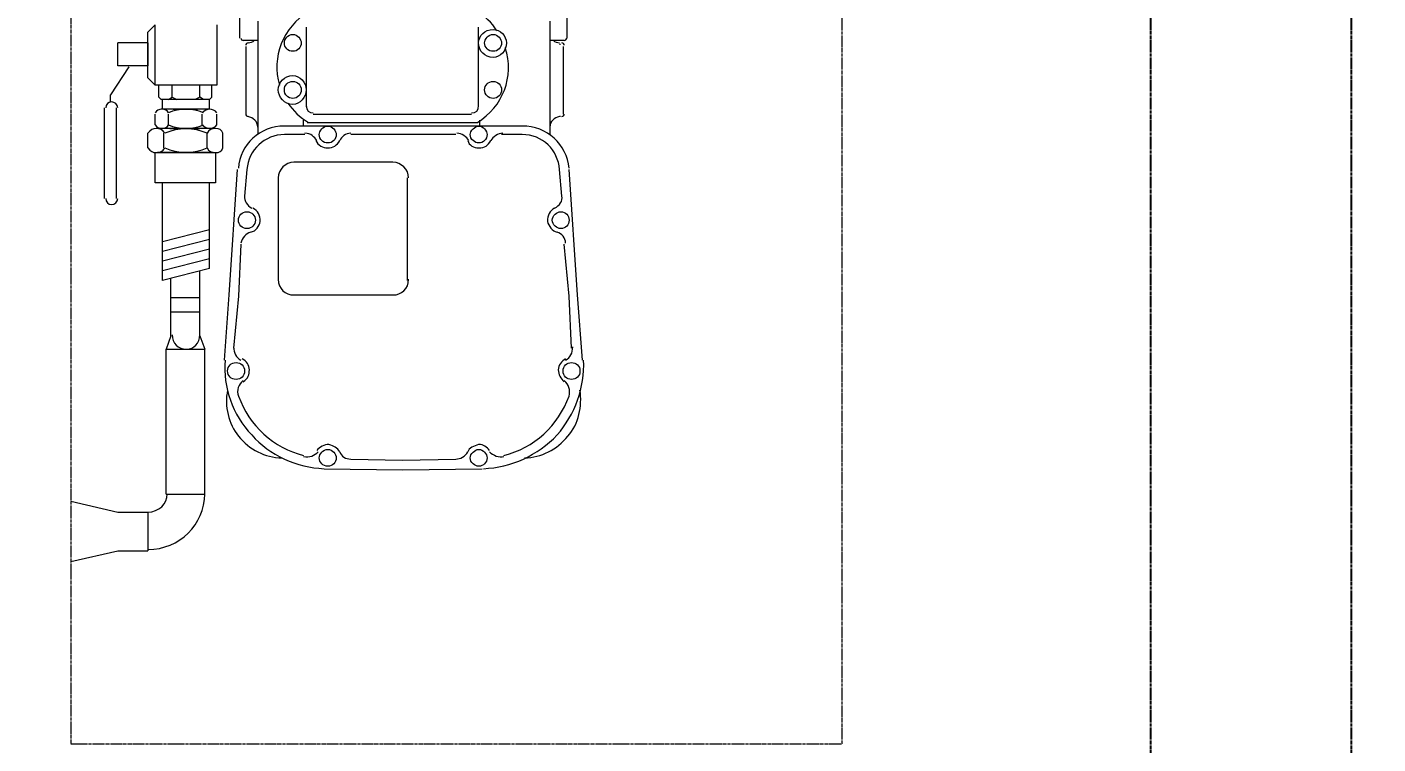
# Model space of a CAD drawing. Header units: millimetres. Extents: x -9013 to 516, y -36629 to 6082.
# Drawn here: x -7075.1 to -6637.4, y -32285.3 to -32052.9 of the extents above; entities that cross this region are included whole.
import ezdxf

# ---------------------------------------------------------------- set-up
doc = ezdxf.new("R2010")
doc.units = ezdxf.units.MM
doc.header["$LTSCALE"] = 0.05
doc.linetypes.add('CENTER', pattern=[50.8, 31.75, -6.35, 6.35, -6.35])
doc.linetypes.add('CENTER2', pattern=[28.575, 19.05, -3.175, 3.175, -3.175])
doc.layers.get('0').update_dxf_attribs({"lineweight": 18})
doc.layers.get('Defpoints').update_dxf_attribs({"color": 140, "lineweight": 18})
doc.layers.add('1', color=7, linetype='Continuous')
doc.layers.add('HWAT___5CS', color=3, linetype='CENTER2')
doc.layers.add('G-Anno-Std-Cntr', color=1, linetype='CENTER2', lineweight=18)
doc.styles.add('trebuchet_MS', font='trebuc.ttf')
doc.dimstyles.new('MGP', dxfattribs={"dimtxt": 2.5, "dimasz": 2.5, "dimexe": 1.25, "dimexo": 0.625, "dimtad": 1, "dimdec": 0, "dimtxsty": 'trebuchet_MS', "dimcen": 2.5, "dimclrt": 7, "dimadec": 0, "dimazin": 0, "dimtfac": 1, "dimtdec": 0, "dimtmove": 0, "dimatfit": 3, "dimfxl": 1.148294, "dimfxlon": 1, "dimarcsym": 2})

# ---------------------------------------------------------------- blocks, each defined once
blk = doc.blocks.new('*D632')
at = {"color": 0, "lineweight": -2, "transparency": 16777216}
for p, q in [((-6508.07, -32285.31), (-6380.24, -32285.31)), ((-6393.24, -32310.31), (-6393.24, -32410.31)), ((-6508.07, -32435.31), (-6380.24, -32435.31))]:
    blk.add_line(p, q, dxfattribs=at)
at = {"color": 0, "transparency": 16777216}
for points in [[(-6397.4, -32310.31), (-6389.07, -32310.31), (-6393.24, -32285.31)], [(-6397.4, -32410.31), (-6389.07, -32410.31), (-6393.24, -32435.31)]]:
    blk.add_solid(points, dxfattribs=at)
at = {"layer": 'Defpoints', "color": 0, "transparency": 16777216}
for p in [(-6834.12, -32285.31), (-6834.12, -32435.31), (-6393.24, -32435.31)]:
    blk.add_point(p, dxfattribs=at)
at = {"color": 7, "transparency": 16777216, "insert": (-6411.96, -32360.31), "char_height": 25, "attachment_point": 5, "rotation": 90, "style": 'trebuchet_MS'}
blk.add_mtext('150', dxfattribs=at)
blk = doc.blocks.new('*D633')
at = {"color": 0, "lineweight": -2, "transparency": 16777216}
for p, q in [((-6508.07, -31835.31), (-6380.24, -31835.31)), ((-6393.24, -32260.31), (-6393.24, -31860.31)), ((-6508.07, -32285.31), (-6380.24, -32285.31))]:
    blk.add_line(p, q, dxfattribs=at)
at = {"color": 0, "transparency": 16777216}
for points in [[(-6397.4, -31860.31), (-6389.07, -31860.31), (-6393.24, -31835.31)], [(-6397.4, -32260.31), (-6389.07, -32260.31), (-6393.24, -32285.31)]]:
    blk.add_solid(points, dxfattribs=at)
at = {"layer": 'Defpoints', "color": 0, "transparency": 16777216}
for p in [(-6834.12, -31835.31), (-6393.24, -31835.31), (-6834.12, -32285.31)]:
    blk.add_point(p, dxfattribs=at)
at = {"color": 7, "transparency": 16777216, "insert": (-6411.96, -32060.31), "char_height": 25, "attachment_point": 5, "rotation": 90, "style": 'trebuchet_MS'}
blk.add_mtext('450', dxfattribs=at)
blk = doc.blocks.new('gas meter 1')
at = {"layer": '1', "color": 0, "lineweight": 5}
for points in [[(-6425.46, 2975.8), (-6425.46, 2988.7)], [(-6319.49, 2988.7), (-6319.49, 2975.8)], [(-6419.59, 2981.27), (-6419.59, 2944.51)], [(-6324.97, 2981.27), (-6324.97, 2944.51)], [(-6452.83, 2980.1), (-6455.17, 2977.75)], [(-6455.17, 2962.89), (-6455.17, 2977.75)], [(-6452.83, 2960.55), (-6452.83, 2980.1)], [(-6432.89, 2980.1), (-6432.89, 2960.55)], [(-6403.95, 2979.31), (-6403.95, 2953.51)], [(-6348.04, 2953.51), (-6348.04, 2979.31)], [(-6464.95, 2966.8), (-6464.95, 2974.23)], [(-6455.17, 2974.23), (-6464.95, 2974.23)], [(-6455.17, 2974.23), (-6455.17, 2966.8)], [(-6419.59, 2975.01), (-6424.28, 2975.01)], [(-6423.5, 2973.06), (-6423.5, 2951.16)], [(-6320.28, 2975.01), (-6324.97, 2975.01)], [(-6321.84, 2973.84), (-6321.45, 2973.84)], [(-6320.67, 2973.06), (-6320.67, 2951.16)], [(-6461.43, 2966.41), (-6467.3, 2957.42)], [(-6455.17, 2966.8), (-6464.95, 2966.8)], [(-6452.83, 2960.55), (-6455.17, 2962.89)], [(-6432.89, 2960.55), (-6452.83, 2960.55)], [(-6450.87, 2955.85), (-6451.66, 2956.64), (-6451.66, 2960.55)], [(-6448.53, 2955.85), (-6447.35, 2956.64), (-6447.35, 2960.55)], [(-6437.19, 2955.85), (-6438.36, 2956.64), (-6438.36, 2960.55)], [(-6434.45, 2956.64), (-6434.45, 2960.55)], [(-6467.3, 2955.07), (-6467.3, 2957.42)], [(-6435.23, 2955.85), (-6450.87, 2955.85)], [(-6450.48, 2952.73), (-6450.48, 2955.85)], [(-6447.35, 2956.64), (-6445.79, 2955.85)], [(-6438.36, 2956.64), (-6439.92, 2955.85)], [(-6434.45, 2956.64), (-6435.23, 2955.85)], [(-6435.23, 2952.73), (-6435.23, 2955.85)], [(-6469.25, 2923.79), (-6469.25, 2953.12)], [(-6465.34, 2923.79), (-6465.34, 2953.12)], [(-6452.83, 2947.64), (-6452.83, 2951.16)], [(-6435.23, 2952.73), (-6450.87, 2952.73)], [(-6435.62, 2952.73), (-6450.09, 2952.73)], [(-6448.53, 2947.64), (-6448.53, 2951.16)], [(-6446.96, 2952.73), (-6439.14, 2952.73)], [(-6437.58, 2947.64), (-6437.58, 2951.16)], [(-6432.89, 2947.64), (-6432.89, 2951.16)], [(-6401.61, 2951.16), (-6350.38, 2951.16)], [(-6433.28, 2946.47), (-6452.44, 2946.47)], [(-6434.06, 2946.47), (-6452.05, 2946.47)], [(-6435.62, 2946.47), (-6450.09, 2946.47)], [(-6448.14, 2946.47), (-6438.36, 2946.47)], [(-6333.96, 2947.25), (-6410.99, 2947.25)], [(-6404.73, 2947.25), (-6404.73, 2948.43), (-6404.73, 2949.21)], [(-6403.56, 2948.43), (-6348.43, 2948.43)], [(-6347.65, 2947.25), (-6347.65, 2948.43), (-6347.65, 2949.21)], [(-6321.45, 2950.38), (-6321.84, 2950.38)], [(-6455.17, 2940.21), (-6455.17, 2944.91)], [(-6450.09, 2940.21), (-6450.09, 2944.91)], [(-6436.01, 2940.21), (-6436.01, 2944.91)], [(-6430.93, 2940.21), (-6430.93, 2944.91)], [(-6404.34, 2944.51), (-6410.99, 2944.51)], [(-6355.47, 2944.51), (-6389.48, 2944.51)], [(-6333.96, 2944.51), (-6340.61, 2944.51)], [(-6452.83, 2928.87), (-6452.83, 2938.65)], [(-6452.83, 2938.65), (-6433.28, 2938.65)], [(-6434.06, 2938.65), (-6452.05, 2938.65)], [(-6433.28, 2938.65), (-6433.28, 2928.87)], [(-6426.24, 2933.18), (-6428.98, 2892.51), (-6430.54, 2871.4)], [(-6423.11, 2933.18), (-6423.89, 2924.57)], [(-6375.8, 2935.52), (-6407.86, 2935.52)], [(-6321.06, 2924.57), (-6321.84, 2933.18)], [(-6315.97, 2892.51), (-6318.71, 2933.18)], [(-6433.28, 2928.87), (-6452.83, 2928.87)], [(-6450.48, 2897.2), (-6450.48, 2928.87)], [(-6435.23, 2901.11), (-6435.23, 2928.87)], [(-6412.95, 2930.44), (-6412.95, 2897.2)], [(-6371.11, 2897.2), (-6371.11, 2930.44)], [(-6435.23, 2913.63), (-6450.48, 2909.72)], [(-6435.23, 2910.5), (-6450.48, 2906.59)], [(-6435.23, 2907.37), (-6450.48, 2903.46)], [(-6425.07, 2908.93), (-6425.85, 2892.12), (-6427.41, 2875.31)], [(-6317.93, 2875.31), (-6318.71, 2892.12), (-6320.28, 2908.93)], [(-6435.23, 2904.24), (-6450.48, 2900.33)], [(-6435.23, 2901.11), (-6450.48, 2897.2)], [(-6447.75, 2879.22), (-6447.75, 2897.98)], [(-6438.36, 2879.22), (-6438.36, 2900.33)], [(-6447.75, 2891.73), (-6438.36, 2891.73)], [(-6407.86, 2892.51), (-6375.8, 2892.51)], [(-6314.41, 2871.4), (-6315.97, 2892.51)], [(-6447.75, 2887.04), (-6438.36, 2887.04)], [(-6389.48, 2839.33), (-6372.67, 2838.94)], [(-6372.67, 2838.94), (-6355.47, 2839.33)], [(-6398.09, 2836.21), (-6372.67, 2835.81), (-6346.86, 2836.21)], [(-6449.31, 2827.99), (-6436.8, 2827.99)], [(-6455.17, 2822.13), (-6455.17, 2809.62)]]:
    blk.add_lwpolyline(points, dxfattribs=at)
at = {"layer": '1', "color": 42, "lineweight": 9}
for points in [[(-6447.75, 2879.22), (-6449.31, 2874.92)], [(-6438.36, 2879.22), (-6436.8, 2874.92)], [(-6449.31, 2827.99), (-6449.31, 2874.92), (-6436.8, 2874.92)], [(-6436.8, 2827.99), (-6436.8, 2874.92)], [(-6480.2, 2825.65), (-6464.95, 2822.13)], [(-6464.95, 2822.13), (-6455.17, 2822.13)], [(-6480.2, 2806.1), (-6464.95, 2809.62)], [(-6464.95, 2809.62), (-6455.17, 2809.62)]]:
    blk.add_lwpolyline(points, dxfattribs=at)
at = {"layer": '1', "color": 0, "lineweight": 5}
for points in [[(-6403.17, 2984.4), (-6411.38, 2979.31), (-6415.29, 2969.54), (-6412.55, 2960.55)], [(-6342.17, 2978.14), (-6343.74, 2980.88), (-6346.08, 2982.83), (-6348.43, 2984.4)], [(-6425.07, 2975.8), (-6425.07, 2975.4), (-6424.68, 2975.01), (-6424.28, 2975.01)], [(-6422.72, 2974.23), (-6423.11, 2974.23), (-6423.5, 2973.84), (-6423.5, 2973.45)], [(-6422.72, 2974.23), (-6421.94, 2974.23), (-6421.16, 2974.62), (-6420.77, 2975.01)], [(-6348.43, 2948.43), (-6340.22, 2953.51), (-6336.31, 2963.28), (-6339.44, 2972.67)], [(-6323.79, 2975.01), (-6323.4, 2974.62), (-6322.62, 2974.23), (-6321.84, 2974.23)], [(-6320.28, 2973.45), (-6320.28, 2973.84), (-6320.67, 2974.23), (-6321.06, 2974.23)], [(-6320.28, 2975.01), (-6319.88, 2975.01), (-6319.49, 2975.4), (-6319.49, 2975.8)], [(-6437.19, 2951.55), (-6440.71, 2953.12), (-6445.01, 2953.12), (-6448.53, 2951.55)], [(-6423.5, 2951.16), (-6423.5, 2950.77), (-6423.11, 2950.38), (-6422.72, 2950.38)], [(-6409.82, 2954.68), (-6408.25, 2952.34), (-6405.91, 2949.99), (-6403.17, 2948.43)], [(-6403.95, 2953.9), (-6403.95, 2952.34), (-6402.78, 2951.55), (-6401.61, 2951.55)], [(-6350.38, 2951.55), (-6348.82, 2951.55), (-6348.04, 2952.34), (-6348.04, 2953.9)], [(-6321.06, 2950.38), (-6320.67, 2950.38), (-6320.28, 2950.77), (-6320.28, 2951.16)], [(-6436.01, 2944.91), (-6440.32, 2946.86), (-6445.4, 2946.86), (-6449.7, 2944.91)], [(-6448.53, 2947.64), (-6445.01, 2946.08), (-6440.71, 2946.08), (-6437.19, 2947.64)], [(-6410.99, 2947.25), (-6418.81, 2947.25), (-6425.46, 2941.39), (-6425.85, 2933.57)], [(-6419.59, 2946.86), (-6419.59, 2948.82), (-6421.16, 2949.99), (-6422.72, 2950.38)], [(-6318.71, 2933.57), (-6319.49, 2941.39), (-6325.75, 2947.25), (-6333.96, 2947.25)], [(-6321.84, 2950.38), (-6323.4, 2949.99), (-6324.97, 2948.82), (-6324.97, 2946.86)], [(-6410.99, 2944.51), (-6417.25, 2944.51), (-6422.72, 2939.43), (-6423.11, 2933.18)], [(-6400.43, 2942.56), (-6401.21, 2943.73), (-6402.39, 2944.91), (-6404.34, 2944.91)], [(-6389.48, 2944.91), (-6391.05, 2944.91), (-6392.61, 2943.73), (-6393, 2942.56)], [(-6351.17, 2942.56), (-6351.95, 2943.73), (-6353.51, 2944.91), (-6355.08, 2944.91)], [(-6340.22, 2944.91), (-6341.78, 2944.91), (-6343.35, 2943.73), (-6344.13, 2942.56)], [(-6321.84, 2933.18), (-6322.23, 2939.43), (-6327.31, 2944.51), (-6333.96, 2944.51)], [(-6449.7, 2940.21), (-6445.4, 2938.26), (-6440.32, 2938.26), (-6436.01, 2940.21)], [(-6407.86, 2935.52), (-6410.6, 2935.52), (-6412.95, 2933.18), (-6412.95, 2930.44)], [(-6370.72, 2930.44), (-6370.72, 2933.18), (-6373.06, 2935.52), (-6375.8, 2935.52)], [(-6423.89, 2924.57), (-6423.89, 2923.01), (-6423.11, 2921.45), (-6421.55, 2920.66)], [(-6323.4, 2920.66), (-6321.84, 2921.45), (-6320.67, 2923.01), (-6321.06, 2924.57)], [(-6421.94, 2912.84), (-6423.5, 2912.45), (-6424.68, 2910.89), (-6425.07, 2909.32)], [(-6319.88, 2909.32), (-6319.88, 2910.89), (-6321.06, 2912.45), (-6322.62, 2912.84)], [(-6412.95, 2897.59), (-6412.95, 2894.47), (-6410.6, 2892.51), (-6407.86, 2892.51)], [(-6375.8, 2892.51), (-6373.06, 2892.51), (-6370.72, 2894.47), (-6370.72, 2897.59)], [(-6427.41, 2875.7), (-6427.41, 2873.74), (-6426.63, 2872.18), (-6425.07, 2871.4)], [(-6319.88, 2871.4), (-6318.32, 2872.18), (-6317.54, 2873.74), (-6317.54, 2875.7)], [(-6424.28, 2864.75), (-6425.85, 2863.58), (-6426.63, 2861.62), (-6425.85, 2859.67)], [(-6318.71, 2859.67), (-6318.32, 2861.62), (-6318.71, 2863.58), (-6320.28, 2864.75)], [(-6425.85, 2859.67), (-6422.33, 2850.28), (-6414.51, 2842.85), (-6404.73, 2840.51)], [(-6339.83, 2840.51), (-6330.05, 2842.85), (-6322.23, 2850.28), (-6318.71, 2859.67)], [(-6404.73, 2840.12), (-6402.78, 2839.72), (-6401.21, 2840.51), (-6400.04, 2841.68)], [(-6393, 2841.68), (-6392.61, 2840.12), (-6391.05, 2839.33), (-6389.48, 2839.33)], [(-6355.47, 2839.33), (-6353.9, 2839.33), (-6352.34, 2840.12), (-6351.56, 2841.68)], [(-6344.52, 2841.68), (-6343.35, 2840.51), (-6341.39, 2839.72), (-6339.83, 2840.12)]]:
    blk.add_open_spline(points, degree=3, dxfattribs=at)
for points, knots in [([(-6408.25, 2976.97), (-6409.82, 2976.97), (-6410.99, 2975.4), (-6410.99, 2974.23), (-6410.99, 2972.67), (-6409.82, 2971.49), (-6408.25, 2971.49), (-6406.69, 2971.49), (-6405.52, 2972.67), (-6405.52, 2974.23), (-6405.52, 2975.4), (-6406.69, 2976.97), (-6408.25, 2976.97)], [0, 0, 0, 0, 1, 1, 1, 2, 2, 2, 3, 3, 3, 4, 4, 4, 4]), ([(-6408.25, 2976.97), (-6409.82, 2976.97), (-6410.99, 2975.4), (-6410.99, 2974.23), (-6410.99, 2972.67), (-6409.82, 2971.49), (-6408.25, 2971.49), (-6406.69, 2971.49), (-6405.52, 2972.67), (-6405.52, 2974.23), (-6405.52, 2975.4), (-6406.69, 2976.97), (-6408.25, 2976.97)], [0, 0, 0, 0, 1, 1, 1, 2, 2, 2, 3, 3, 3, 4, 4, 4, 4]), ([(-6408.25, 2976.97), (-6409.82, 2976.97), (-6410.99, 2975.4), (-6410.99, 2974.23), (-6410.99, 2972.67), (-6409.82, 2971.49), (-6408.25, 2971.49), (-6406.69, 2971.49), (-6405.52, 2972.67), (-6405.52, 2974.23), (-6405.52, 2975.4), (-6406.69, 2976.97), (-6408.25, 2976.97)], [0, 0, 0, 0, 1, 1, 1, 2, 2, 2, 3, 3, 3, 4, 4, 4, 4]), ([(-6343.35, 2978.53), (-6346.08, 2978.53), (-6348.04, 2976.58), (-6348.04, 2974.23), (-6348.04, 2971.49), (-6346.08, 2969.54), (-6343.35, 2969.54), (-6341, 2969.54), (-6339.04, 2971.49), (-6339.04, 2974.23), (-6339.04, 2976.58), (-6341, 2978.53), (-6343.35, 2978.53)], [0, 0, 0, 0, 1, 1, 1, 2, 2, 2, 3, 3, 3, 4, 4, 4, 4]), ([(-6343.35, 2976.97), (-6344.91, 2976.97), (-6346.08, 2975.4), (-6346.08, 2974.23), (-6346.08, 2972.67), (-6344.91, 2971.49), (-6343.35, 2971.49), (-6341.78, 2971.49), (-6340.61, 2972.67), (-6340.61, 2974.23), (-6340.61, 2975.4), (-6341.78, 2976.97), (-6343.35, 2976.97)], [0, 0, 0, 0, 1, 1, 1, 2, 2, 2, 3, 3, 3, 4, 4, 4, 4]), ([(-6343.35, 2976.97), (-6344.91, 2976.97), (-6346.08, 2975.4), (-6346.08, 2974.23), (-6346.08, 2972.67), (-6344.91, 2971.49), (-6343.35, 2971.49), (-6341.78, 2971.49), (-6340.61, 2972.67), (-6340.61, 2974.23), (-6340.61, 2975.4), (-6341.78, 2976.97), (-6343.35, 2976.97)], [0, 0, 0, 0, 1, 1, 1, 2, 2, 2, 3, 3, 3, 4, 4, 4, 4]), ([(-6408.25, 2963.67), (-6410.99, 2963.67), (-6412.95, 2961.33), (-6412.95, 2958.98), (-6412.95, 2956.64), (-6410.99, 2954.29), (-6408.25, 2954.29), (-6405.91, 2954.29), (-6403.95, 2956.64), (-6403.95, 2958.98), (-6403.95, 2961.33), (-6405.91, 2963.67), (-6408.25, 2963.67)], [0, 0, 0, 0, 1, 1, 1, 2, 2, 2, 3, 3, 3, 4, 4, 4, 4]), ([(-6408.25, 2961.72), (-6409.82, 2961.72), (-6410.99, 2960.55), (-6410.99, 2958.98), (-6410.99, 2957.42), (-6409.82, 2956.25), (-6408.25, 2956.25), (-6406.69, 2956.25), (-6405.52, 2957.42), (-6405.52, 2958.98), (-6405.52, 2960.55), (-6406.69, 2961.72), (-6408.25, 2961.72)], [0, 0, 0, 0, 1, 1, 1, 2, 2, 2, 3, 3, 3, 4, 4, 4, 4]), ([(-6408.25, 2961.72), (-6409.82, 2961.72), (-6410.99, 2960.55), (-6410.99, 2958.98), (-6410.99, 2957.42), (-6409.82, 2956.25), (-6408.25, 2956.25), (-6406.69, 2956.25), (-6405.52, 2957.42), (-6405.52, 2958.98), (-6405.52, 2960.55), (-6406.69, 2961.72), (-6408.25, 2961.72)], [0, 0, 0, 0, 1, 1, 1, 2, 2, 2, 3, 3, 3, 4, 4, 4, 4]), ([(-6343.35, 2961.72), (-6344.91, 2961.72), (-6346.08, 2960.55), (-6346.08, 2958.98), (-6346.08, 2957.42), (-6344.91, 2956.25), (-6343.35, 2956.25), (-6341.78, 2956.25), (-6340.61, 2957.42), (-6340.61, 2958.98), (-6340.61, 2960.55), (-6341.78, 2961.72), (-6343.35, 2961.72)], [0, 0, 0, 0, 1, 1, 1, 2, 2, 2, 3, 3, 3, 4, 4, 4, 4]), ([(-6343.35, 2961.72), (-6344.91, 2961.72), (-6346.08, 2960.55), (-6346.08, 2958.98), (-6346.08, 2957.42), (-6344.91, 2956.25), (-6343.35, 2956.25), (-6341.78, 2956.25), (-6340.61, 2957.42), (-6340.61, 2958.98), (-6340.61, 2960.55), (-6341.78, 2961.72), (-6343.35, 2961.72)], [0, 0, 0, 0, 1, 1, 1, 2, 2, 2, 3, 3, 3, 4, 4, 4, 4]), ([(-6343.35, 2961.72), (-6344.91, 2961.72), (-6346.08, 2960.55), (-6346.08, 2958.98), (-6346.08, 2957.42), (-6344.91, 2956.25), (-6343.35, 2956.25), (-6341.78, 2956.25), (-6340.61, 2957.42), (-6340.61, 2958.98), (-6340.61, 2960.55), (-6341.78, 2961.72), (-6343.35, 2961.72)], [0, 0, 0, 0, 1, 1, 1, 2, 2, 2, 3, 3, 3, 4, 4, 4, 4]), ([(-6464.95, 2953.12), (-6464.95, 2954.29), (-6466.12, 2955.07), (-6466.9, 2955.07), (-6468.08, 2955.07), (-6468.86, 2954.29), (-6468.86, 2953.12)], [0, 0, 0, 0, 1, 1, 1, 2, 2, 2, 2]), ([(-6448.53, 2951.55), (-6448.92, 2952.34), (-6449.7, 2952.73), (-6450.48, 2952.73), (-6451.66, 2952.73), (-6452.44, 2952.34), (-6452.83, 2951.55)], [0, 0, 0, 0, 1, 1, 1, 2, 2, 2, 2]), ([(-6432.89, 2951.55), (-6433.28, 2952.34), (-6434.45, 2952.73), (-6435.23, 2952.73), (-6436.01, 2952.73), (-6436.8, 2952.34), (-6437.58, 2951.55)], [0, 0, 0, 0, 1, 1, 1, 2, 2, 2, 2]), ([(-6449.7, 2944.91), (-6450.48, 2946.08), (-6451.26, 2946.47), (-6452.44, 2946.47), (-6453.61, 2946.47), (-6454.39, 2946.08), (-6455.17, 2944.91)], [0, 0, 0, 0, 1, 1, 1, 2, 2, 2, 2]), ([(-6452.83, 2947.64), (-6452.44, 2946.86), (-6451.66, 2946.47), (-6450.48, 2946.47), (-6449.7, 2946.47), (-6448.92, 2946.86), (-6448.53, 2947.64)], [0, 0, 0, 0, 1, 1, 1, 2, 2, 2, 2]), ([(-6437.58, 2947.64), (-6436.8, 2946.86), (-6436.01, 2946.47), (-6435.23, 2946.47), (-6434.45, 2946.47), (-6433.28, 2946.86), (-6432.89, 2947.64)], [0, 0, 0, 0, 1, 1, 1, 2, 2, 2, 2]), ([(-6430.93, 2944.91), (-6431.32, 2946.08), (-6432.1, 2946.47), (-6433.28, 2946.47), (-6434.45, 2946.47), (-6435.62, 2946.08), (-6436.01, 2944.91)], [0, 0, 0, 0, 1, 1, 1, 2, 2, 2, 2]), ([(-6396.91, 2947.25), (-6398.48, 2947.25), (-6399.65, 2945.69), (-6399.65, 2944.51), (-6399.65, 2942.95), (-6398.48, 2941.78), (-6396.91, 2941.78), (-6395.35, 2941.78), (-6394.18, 2942.95), (-6394.18, 2944.51), (-6394.18, 2945.69), (-6395.35, 2947.25), (-6396.91, 2947.25)], [0, 0, 0, 0, 1, 1, 1, 2, 2, 2, 3, 3, 3, 4, 4, 4, 4]), ([(-6348.04, 2947.25), (-6349.21, 2947.25), (-6350.77, 2945.69), (-6350.77, 2944.51), (-6350.77, 2942.95), (-6349.21, 2941.78), (-6348.04, 2941.78), (-6346.47, 2941.78), (-6345.3, 2942.95), (-6345.3, 2944.51), (-6345.3, 2945.69), (-6346.47, 2947.25), (-6348.04, 2947.25)], [0, 0, 0, 0, 1, 1, 1, 2, 2, 2, 3, 3, 3, 4, 4, 4, 4]), ([(-6400.82, 2942.56), (-6400.04, 2941), (-6398.48, 2940.21), (-6396.91, 2940.21), (-6395.35, 2940.21), (-6393.79, 2941), (-6393, 2942.56)], [0, 0, 0, 0, 1, 1, 1, 2, 2, 2, 2]), ([(-6351.56, 2942.56), (-6351.17, 2941), (-6349.6, 2940.21), (-6348.04, 2940.21), (-6346.08, 2940.21), (-6344.91, 2941), (-6344.13, 2942.56)], [0, 0, 0, 0, 1, 1, 1, 2, 2, 2, 2]), ([(-6455.17, 2940.21), (-6454.39, 2939.04), (-6453.61, 2938.65), (-6452.44, 2938.65), (-6451.26, 2938.65), (-6450.48, 2939.04), (-6449.7, 2940.21)], [0, 0, 0, 0, 1, 1, 1, 2, 2, 2, 2]), ([(-6436.01, 2940.21), (-6435.62, 2939.04), (-6434.45, 2938.65), (-6433.28, 2938.65), (-6432.1, 2938.65), (-6431.32, 2939.04), (-6430.93, 2940.21)], [0, 0, 0, 0, 1, 1, 1, 2, 2, 2, 2]), ([(-6468.86, 2923.79), (-6468.86, 2922.62), (-6468.08, 2921.84), (-6466.9, 2921.84), (-6466.12, 2921.84), (-6464.95, 2922.62), (-6464.95, 2923.79)], [0, 0, 0, 0, 1, 1, 1, 2, 2, 2, 2]), ([(-6421.94, 2912.84), (-6419.98, 2913.23), (-6419.2, 2914.8), (-6418.81, 2916.36), (-6418.81, 2918.32), (-6419.59, 2919.88), (-6421.16, 2920.66)], [0, 0, 0, 0, 1, 1, 1, 2, 2, 2, 2]), ([(-6323.4, 2920.66), (-6324.97, 2919.88), (-6325.75, 2918.32), (-6325.75, 2916.36), (-6325.36, 2914.8), (-6324.19, 2913.23), (-6322.62, 2912.84)], [0, 0, 0, 0, 1, 1, 1, 2, 2, 2, 2]), ([(-6423.11, 2919.49), (-6424.68, 2919.49), (-6425.85, 2918.32), (-6425.85, 2916.75), (-6425.85, 2915.19), (-6424.68, 2914.02), (-6423.11, 2914.02), (-6421.55, 2914.02), (-6420.37, 2915.19), (-6420.37, 2916.75), (-6420.37, 2918.32), (-6421.55, 2919.49), (-6423.11, 2919.49)], [0, 0, 0, 0, 1, 1, 1, 2, 2, 2, 3, 3, 3, 4, 4, 4, 4]), ([(-6321.45, 2919.49), (-6322.62, 2919.49), (-6324.19, 2918.32), (-6324.19, 2916.75), (-6324.19, 2915.19), (-6322.62, 2914.02), (-6321.45, 2914.02), (-6319.88, 2914.02), (-6318.71, 2915.19), (-6318.71, 2916.75), (-6318.71, 2918.32), (-6319.88, 2919.49), (-6321.45, 2919.49)], [0, 0, 0, 0, 1, 1, 1, 2, 2, 2, 3, 3, 3, 4, 4, 4, 4]), ([(-6447.35, 2879.61), (-6447.35, 2876.87), (-6445.4, 2874.92), (-6442.66, 2874.92), (-6440.32, 2874.92), (-6438.36, 2876.87), (-6438.36, 2879.61)], [0, 0, 0, 0, 1, 1, 1, 2, 2, 2, 2]), ([(-6424.28, 2864.36), (-6422.72, 2865.53), (-6422.33, 2866.7), (-6422.33, 2868.27), (-6422.33, 2869.83), (-6423.11, 2871.01), (-6424.68, 2871.79)], [0, 0, 0, 0, 1, 1, 1, 2, 2, 2, 2]), ([(-6319.88, 2871.79), (-6321.06, 2871.01), (-6322.23, 2869.83), (-6322.23, 2868.27), (-6322.23, 2866.7), (-6321.45, 2865.53), (-6320.28, 2864.36)], [0, 0, 0, 0, 1, 1, 1, 2, 2, 2, 2]), ([(-6430.15, 2871.4), (-6430.93, 2862.4), (-6427.8, 2853.8), (-6421.55, 2847.15), (-6415.68, 2840.51), (-6407.08, 2836.6), (-6398.09, 2836.21)], [0, 0, 0, 0, 1, 1, 1, 2, 2, 2, 2]), ([(-6426.63, 2870.61), (-6428.19, 2870.61), (-6429.37, 2869.44), (-6429.37, 2867.88), (-6429.37, 2866.31), (-6428.19, 2865.14), (-6426.63, 2865.14), (-6425.07, 2865.14), (-6423.89, 2866.31), (-6423.89, 2867.88), (-6423.89, 2869.44), (-6425.07, 2870.61), (-6426.63, 2870.61)], [0, 0, 0, 0, 1, 1, 1, 2, 2, 2, 3, 3, 3, 4, 4, 4, 4]), ([(-6346.47, 2836.21), (-6337.48, 2836.6), (-6328.88, 2840.51), (-6322.62, 2847.15), (-6316.76, 2853.8), (-6313.63, 2862.4), (-6314.02, 2871.4)], [0, 0, 0, 0, 1, 1, 1, 2, 2, 2, 2]), ([(-6317.93, 2870.61), (-6319.49, 2870.61), (-6320.67, 2869.44), (-6320.67, 2867.88), (-6320.67, 2866.31), (-6319.49, 2865.14), (-6317.93, 2865.14), (-6316.37, 2865.14), (-6315.19, 2866.31), (-6315.19, 2867.88), (-6315.19, 2869.44), (-6316.37, 2870.61), (-6317.93, 2870.61)], [0, 0, 0, 0, 1, 1, 1, 2, 2, 2, 3, 3, 3, 4, 4, 4, 4]), ([(-6429.37, 2861.62), (-6430.54, 2856.54), (-6428.98, 2850.67), (-6425.85, 2846.76), (-6422.33, 2842.46), (-6417.25, 2839.72), (-6411.77, 2839.72)], [0, 0, 0, 0, 1, 1, 1, 2, 2, 2, 2]), ([(-6333.18, 2839.72), (-6327.71, 2839.72), (-6322.62, 2842.46), (-6319.1, 2846.76), (-6315.58, 2850.67), (-6314.41, 2856.54), (-6315.19, 2861.62)], [0, 0, 0, 0, 1, 1, 1, 2, 2, 2, 2]), ([(-6393, 2841.68), (-6393.79, 2842.85), (-6394.96, 2843.63), (-6396.52, 2844.03), (-6398.09, 2844.03), (-6399.65, 2843.24), (-6400.43, 2842.07)], [0, 0, 0, 0, 1, 1, 1, 2, 2, 2, 2]), ([(-6396.91, 2842.46), (-6398.48, 2842.46), (-6399.65, 2840.9), (-6399.65, 2839.72), (-6399.65, 2838.16), (-6398.48, 2836.99), (-6396.91, 2836.99), (-6395.35, 2836.99), (-6394.18, 2838.16), (-6394.18, 2839.72), (-6394.18, 2840.9), (-6395.35, 2842.46), (-6396.91, 2842.46)], [0, 0, 0, 0, 1, 1, 1, 2, 2, 2, 3, 3, 3, 4, 4, 4, 4]), ([(-6344.52, 2842.07), (-6345.3, 2843.24), (-6346.47, 2844.03), (-6348.04, 2844.03), (-6349.6, 2843.63), (-6351.17, 2842.85), (-6351.56, 2841.68)], [0, 0, 0, 0, 1, 1, 1, 2, 2, 2, 2]), ([(-6348.04, 2842.46), (-6349.21, 2842.46), (-6350.77, 2840.9), (-6350.77, 2839.72), (-6350.77, 2838.16), (-6349.21, 2836.99), (-6348.04, 2836.99), (-6346.47, 2836.99), (-6345.3, 2838.16), (-6345.3, 2839.72), (-6345.3, 2840.9), (-6346.47, 2842.46), (-6348.04, 2842.46)], [0, 0, 0, 0, 1, 1, 1, 2, 2, 2, 3, 3, 3, 4, 4, 4, 4])]:
    blk.add_open_spline(points, degree=3, knots=knots, dxfattribs=at)
at = {"layer": '1', "color": 42, "lineweight": 9}
for points in [[(-6455.17, 2822.13), (-6451.66, 2822.13), (-6448.92, 2824.87), (-6448.92, 2827.99)], [(-6455.17, 2810.01), (-6445.01, 2810.01), (-6436.8, 2818.22), (-6436.8, 2827.99)]]:
    blk.add_open_spline(points, degree=3, dxfattribs=at)
at = {"layer": 'G-Anno-Std-Cntr'}
blk.add_lwpolyline([(-6480.2, 2746.98), (-6230.2, 2746.98), (-6230.2, 3196.98), (-6480.2, 3196.98)], close=True, dxfattribs=at)
blk = doc.blocks.new('*D654')
at = {"color": 0, "lineweight": -2, "transparency": 16777216}
for p, q in [((-7160.97, -32535.62), (-7160.97, -32663.45)), ((-7060.97, -32535.62), (-7060.97, -32663.45)), ((-7135.97, -32650.45), (-7085.97, -32650.45))]:
    blk.add_line(p, q, dxfattribs=at)
at = {"color": 0, "transparency": 16777216}
for points in [[(-7135.97, -32646.28), (-7135.97, -32654.62), (-7160.97, -32650.45)], [(-7085.97, -32646.28), (-7085.97, -32654.62), (-7060.97, -32650.45)]]:
    blk.add_solid(points, dxfattribs=at)
at = {"layer": 'Defpoints', "color": 0, "transparency": 16777216}
for p in [(-7160.97, -32285.31), (-7060.97, -32285.31), (-7060.97, -32650.45)]:
    blk.add_point(p, dxfattribs=at)
at = {"color": 7, "transparency": 16777216, "insert": (-7110.97, -32631.73), "char_height": 25, "attachment_point": 5, "style": 'trebuchet_MS'}
blk.add_mtext('100', dxfattribs=at)
blk = doc.blocks.new('*D655')
at = {"color": 0, "lineweight": -2, "transparency": 16777216}
for p, q in [((-7060.97, -32535.62), (-7060.97, -32663.45)), ((-6810.97, -32535.62), (-6810.97, -32663.45)), ((-7035.97, -32650.45), (-6835.97, -32650.45))]:
    blk.add_line(p, q, dxfattribs=at)
at = {"color": 0, "transparency": 16777216}
for points in [[(-7035.97, -32646.28), (-7035.97, -32654.62), (-7060.97, -32650.45)], [(-6835.97, -32646.28), (-6835.97, -32654.62), (-6810.97, -32650.45)]]:
    blk.add_solid(points, dxfattribs=at)
at = {"layer": 'Defpoints', "color": 0, "transparency": 16777216}
for p in [(-7060.97, -32285.31), (-6810.97, -32285.31), (-6810.97, -32650.45)]:
    blk.add_point(p, dxfattribs=at)
at = {"color": 7, "transparency": 16777216, "insert": (-6935.97, -32631.73), "char_height": 25, "attachment_point": 5, "style": 'trebuchet_MS'}
blk.add_mtext('250', dxfattribs=at)
blk = doc.blocks.new('*D656')
at = {"color": 0, "lineweight": -2, "transparency": 16777216}
for p, q in [((-6810.97, -32535.62), (-6810.97, -32663.45)), ((-6710.97, -32535.62), (-6710.97, -32663.45)), ((-6785.97, -32650.45), (-6735.97, -32650.45))]:
    blk.add_line(p, q, dxfattribs=at)
at = {"color": 0, "transparency": 16777216}
for points in [[(-6785.97, -32646.28), (-6785.97, -32654.62), (-6810.97, -32650.45)], [(-6735.97, -32646.28), (-6735.97, -32654.62), (-6710.97, -32650.45)]]:
    blk.add_solid(points, dxfattribs=at)
at = {"layer": 'Defpoints', "color": 0, "transparency": 16777216}
for p in [(-6810.97, -32285.31), (-6710.97, -32285.31), (-6710.97, -32650.45)]:
    blk.add_point(p, dxfattribs=at)
at = {"color": 7, "transparency": 16777216, "insert": (-6760.97, -32631.73), "char_height": 25, "attachment_point": 5, "style": 'trebuchet_MS'}
blk.add_mtext('100', dxfattribs=at)

msp = doc.modelspace()

# ---------------------------------------------------------------- linework, layer by layer
at = {"layer": 'HWAT___5CS', "color": 2}
for p, q in [((-6710.97, -32435.31), (-6710.97, -30085.31)), ((-6645.97, -32435.31), (-6645.97, -30085.31))]:
    msp.add_line(p, q, dxfattribs=at)

# ---------------------------------------------------------------- block references
at = {"layer": 'G-Anno-Std-Cntr', "color": 7, "linetype": 'CENTER'}
msp.add_blockref('gas meter 1', (-580.77, -35032.28), dxfattribs=at)

# ---------------------------------------------------------------- dimensions: what is measured, and where the dimension line sits
for base, p2, picture, middle in [((-6393.24, -31835.31), (-6834.12, -31835.31), '*D633', (-6411.96, -32060.31)), ((-6393.24, -32435.31), (-6834.12, -32435.31), '*D632', (-6411.96, -32360.31))]:
    dim = msp.add_linear_dim(base=base, p1=(-6834.12, -32285.31), p2=p2, angle=90, dimstyle='MGP', override={"dimscale": 100, "dimtxt": 0.25, "dimasz": 0.25, "dimexe": 0.13, "dimexo": 0.06, "dimgap": 0.06, "dimarcsym": 1})
    dim.commit()
    dim.dimension.update_dxf_attribs({"geometry": picture, "text_midpoint": middle})
for base, p1, p2, picture, middle in [((-7060.97, -32650.45), (-7160.97, -32285.31), (-7060.97, -32285.31), '*D654', (-7110.97, -32631.73)), ((-6810.97, -32650.45), (-7060.97, -32285.31), (-6810.97, -32285.31), '*D655', (-6935.97, -32631.73)), ((-6710.97, -32650.45), (-6810.97, -32285.31), (-6710.97, -32285.31), '*D656', (-6760.97, -32631.73))]:
    dim = msp.add_linear_dim(base=base, p1=p1, p2=p2, dimstyle='MGP', override={"dimscale": 100, "dimtxt": 0.25, "dimasz": 0.25, "dimexe": 0.13, "dimexo": 0.06, "dimgap": 0.06, "dimarcsym": 1})
    dim.commit()
    dim.dimension.update_dxf_attribs({"geometry": picture, "text_midpoint": middle})

doc.saveas('drawing.dxf')
